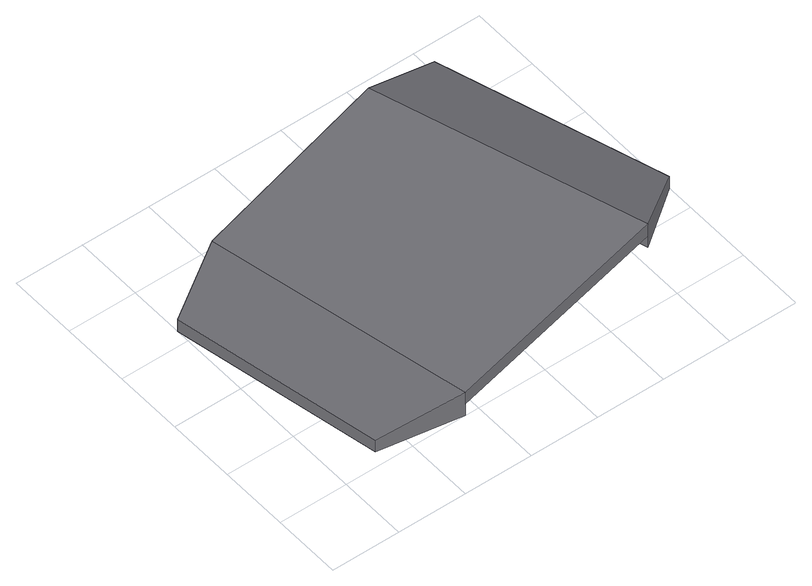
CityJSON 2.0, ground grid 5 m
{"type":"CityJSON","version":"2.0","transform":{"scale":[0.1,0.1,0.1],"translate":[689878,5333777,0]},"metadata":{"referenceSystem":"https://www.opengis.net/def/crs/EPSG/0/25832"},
"CityObjects":{
"road1":{"type":"Road","attributes":{"trafficDirection":"both"},"geometry":[{"type":"MultiSurface","lod":"3","boundaries":[[[0,1,2,3]],[[4,5,1,0]],[[6,7,3,2]],[[7,6,8,9]],[[10,11,12,13]],[[14,15,16,17]],[[5,4,18,19]],[[10,13,9,8]],[[3,7,9,13,12]],[[11,10,8,6,2]],[[18,16,15,19]],[[19,15,14,1,5]],[[17,0,3,12]],[[14,11,2,1]],[[17,12,11,14]],[[4,0,17,16,18]]]}]}
},
"vertices":[
[90,0,20],[50,190,20],[200,230,20],[260,40,20],[30,10,10],[0,160,10],[250,230,10],[300,70,10],[250,230,0],[300,70,0],[200,230,0],[200,230,10],[260,40,10],[260,40,0],[50,190,10],[50,190,0],[90,0,0],[90,0,10],[30,10,0],[0,160,0]
]}
